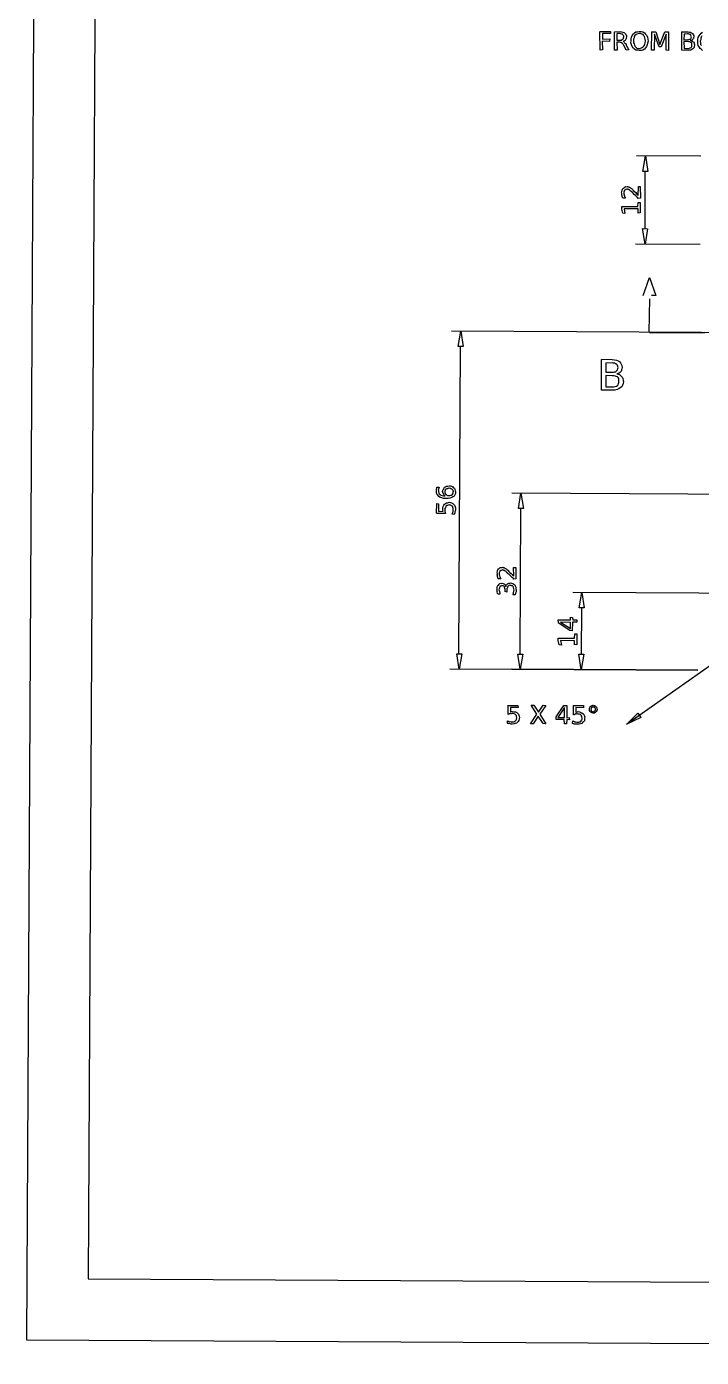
# Model space of a CAD drawing. Header units: millimetres. Extents: x -1 to 541, y -1 to 401.
# Drawn here: x -1.1 to 109.1, y -1.4 to 216.1 of the extents above; entities that cross this region are included whole.
import ezdxf

# ---------------------------------------------------------------- set-up
doc = ezdxf.new("R2010")
doc.units = ezdxf.units.MM

msp = doc.modelspace()

# ---------------------------------------------------------------- linework, layer by layer
for points in [[(-1.07, 1.46), (538.9, -1.43), (541.05, 398.58), (1.04, 401.44)], [(8.97, 11.38), (528.95, 8.65), (531, 388.58), (11, 391.37)], [(99.56, 192.39), (100, 194.93), (100.36, 192.4)], [(100.31, 182.98), (99.91, 180.49), (99.49, 183.04)], [(69.39, 163.78), (69.8, 166.29), (70.21, 163.78)], [(79.24, 137.31), (79.65, 139.83), (80.08, 137.31)], [(89.17, 121.07), (89.56, 123.55), (89.98, 121.07)], [(69.98, 113.57), (69.56, 111.05), (69.15, 113.54)], [(79.97, 113.51), (79.52, 111.04), (79.11, 113.48)], [(89.93, 113.49), (89.5, 110.97), (89.1, 113.47)], [(99.22, 103.13), (96.91, 102.05), (98.7, 103.84)]]:
    msp.add_lwpolyline(points, close=True)
for points in [[(92.56, 215.26), (94.25, 215.26), (94.25, 214.92), (92.97, 214.93), (92.96, 214.02), (94.14, 214.04), (94.11, 213.64), (92.93, 213.66), (92.97, 212.25), (92.55, 212.23), (92.54, 215.27)], [(96.36, 213.65), (96.41, 213.62), (96.46, 213.57), (96.52, 213.5), (96.55, 213.41), (96.62, 213.37), (96.72, 213.29), (96.8, 213.13), (96.84, 213.03), (97.27, 212.24), (96.81, 212.19), (96.43, 213.02), (96.35, 213.12), (96.28, 213.25), (96.19, 213.31), (96.16, 213.4), (96.08, 213.44), (95.95, 213.44), (95.88, 213.46), (95.78, 213.52), (95.28, 213.5), (95.34, 212.22), (94.91, 212.22), (94.91, 215.21), (95.84, 215.26), (96.04, 215.18), (96.28, 215.15), (96.46, 215.1), (96.56, 215.02), (96.72, 214.86), (96.75, 214.71), (96.86, 214.58), (96.88, 214.39), (96.82, 214.19), (96.8, 214.1), (96.76, 213.98), (96.7, 213.89), (96.67, 213.8), (96.55, 213.73), (96.46, 213.67), (96.34, 213.62)], [(95.3, 214.9), (95.3, 213.83), (95.79, 213.83), (95.94, 213.82), (96.1, 213.85), (96.16, 213.94), (96.26, 213.98), (96.34, 214.05), (96.39, 214.09), (96.38, 214.23), (96.43, 214.36), (96.43, 214.48), (96.41, 214.59), (96.35, 214.67), (96.26, 214.73), (96.22, 214.83), (96.12, 214.84), (95.95, 214.9), (95.84, 214.93), (95.28, 214.92)], [(98.96, 215.25), (99.28, 215.27), (99.53, 215.19), (99.8, 215.05), (99.97, 214.84), (100.18, 214.59), (100.3, 214.34), (100.37, 214.02), (100.4, 213.67), (100.32, 213.37), (100.27, 213.09), (100.14, 212.81), (99.97, 212.57), (99.79, 212.38), (99.54, 212.22), (99.3, 212.16), (98.94, 212.17), (98.65, 212.18), (98.41, 212.23), (98.17, 212.38), (97.96, 212.61), (97.82, 212.82), (97.68, 213.05), (97.59, 213.39), (97.62, 213.73), (97.65, 214.07), (97.69, 214.32), (97.8, 214.61), (97.95, 214.81), (98.16, 215.03), (98.42, 215.19), (98.66, 215.22), (99.01, 215.25)], [(99.01, 214.93), (98.8, 214.89), (98.58, 214.83), (98.43, 214.75), (98.26, 214.59), (98.14, 214.44), (98.11, 214.24), (98.01, 213.99), (98.02, 213.72), (98.01, 213.42), (98.11, 213.23), (98.18, 213), (98.3, 212.82), (98.4, 212.69), (98.58, 212.54), (98.73, 212.49), (98.97, 212.49), (99.17, 212.51), (99.34, 212.56), (99.52, 212.67), (99.66, 212.81), (99.82, 213), (99.89, 213.2), (99.9, 213.43), (99.97, 213.72), (99.94, 214), (99.85, 214.24), (99.8, 214.46), (99.66, 214.62), (99.58, 214.75), (99.39, 214.83), (99.18, 214.94), (99.01, 214.91)], [(100.98, 215.22), (101.64, 215.2), (102.34, 213.13), (103.13, 215.19), (103.75, 215.18), (103.73, 212.17), (103.34, 212.19), (103.35, 214.82), (102.55, 212.74), (102.19, 212.76), (101.43, 214.82), (101.42, 212.22), (100.96, 212.19), (101, 215.19)], [(105.88, 215.2), (106.93, 215.2), (107.14, 215.15), (107.34, 215.13), (107.49, 215.03), (107.63, 214.94), (107.72, 214.89), (107.8, 214.71), (107.86, 214.56), (107.86, 214.4), (107.83, 214.28), (107.86, 214.2), (107.83, 214.11), (107.71, 213.99), (107.67, 213.93), (107.61, 213.85), (107.45, 213.79), (107.33, 213.82), (107.5, 213.73), (107.62, 213.7), (107.74, 213.58), (107.85, 213.51), (107.93, 213.44), (107.91, 213.27), (107.98, 213.12), (107.96, 213.03), (107.95, 212.81), (107.92, 212.63), (107.82, 212.52), (107.71, 212.41), (107.57, 212.31), (107.37, 212.21), (107.17, 212.19), (106.95, 212.17), (105.89, 212.19), (105.89, 215.2)], [(106.29, 214.87), (106.25, 213.9), (106.87, 213.93), (107.03, 213.92), (107.1, 213.97), (107.22, 213.99), (107.35, 214.01), (107.37, 214.08), (107.43, 214.15), (107.44, 214.26), (107.49, 214.41), (107.46, 214.52), (107.4, 214.58), (107.4, 214.68), (107.35, 214.74), (107.23, 214.75), (107.1, 214.81), (107, 214.86), (106.85, 214.86), (106.29, 214.82)], [(106.25, 213.6), (106.27, 212.5), (106.93, 212.47), (107.06, 212.5), (107.17, 212.52), (107.29, 212.58), (107.41, 212.66), (107.5, 212.71), (107.52, 212.79), (107.55, 212.93), (107.52, 213.06), (107.53, 213.18), (107.54, 213.32), (107.48, 213.42), (107.38, 213.45), (107.33, 213.51), (107.2, 213.59), (107.05, 213.58), (106.9, 213.6), (106.25, 213.61)], [(109.3, 212.17), (109.07, 212.36), (108.92, 212.5), (108.75, 212.77), (108.59, 212.99), (108.5, 213.29), (108.53, 213.63), (108.53, 213.96), (108.6, 214.29), (108.76, 214.54), (108.92, 214.77), (109.09, 214.97), (109.31, 215.13)], [(109.2, 214.56), (109.06, 214.35), (109.02, 214.14), (108.99, 213.9), (108.91, 213.67), (108.94, 213.38), (108.98, 213.14), (109.12, 212.97)], [(109, 194.89), (98.49, 194.92)], [(99.93, 183.01), (99.95, 192.39)], [(98.79, 188.48), (98.83, 189.93), (99.13, 189.9), (99.15, 188.02), (98.76, 187.98), (98.66, 188.1), (98.5, 188.27), (98.32, 188.43), (98.14, 188.6), (97.97, 188.82), (97.84, 188.94), (97.7, 189.07), (97.67, 189.1), (97.5, 189.22), (97.41, 189.31), (97.38, 189.35), (97.29, 189.43), (97.2, 189.44), (97.11, 189.49), (97.02, 189.48), (96.98, 189.45), (96.84, 189.49), (96.73, 189.45), (96.69, 189.39), (96.58, 189.33), (96.51, 189.25), (96.49, 189.12), (96.46, 189.04), (96.44, 188.88), (96.43, 188.79), (96.42, 188.68), (96.48, 188.6), (96.52, 188.49), (96.53, 188.34), (96.56, 188.23), (96.64, 188.16), (96.66, 188), (96.26, 188.04), (96.21, 188.17), (96.17, 188.23), (96.19, 188.41), (96.12, 188.49), (96.09, 188.59), (96.11, 188.69), (96.09, 188.76), (96.07, 188.89), (96.12, 189.12), (96.17, 189.3), (96.21, 189.47), (96.3, 189.59), (96.42, 189.71), (96.63, 189.8), (96.73, 189.91), (96.96, 189.88), (97.04, 189.92), (97.15, 189.87), (97.22, 189.88), (97.31, 189.82), (97.35, 189.79), (97.47, 189.74), (97.56, 189.65), (97.67, 189.58), (97.73, 189.53), (97.83, 189.48), (97.89, 189.36), (97.99, 189.26), (98.2, 189.12), (98.39, 188.93), (98.59, 188.69), (98.79, 188.5)], [(98.8, 185.59), (98.76, 186.27), (96.47, 186.25), (96.61, 185.53), (96.28, 185.54), (96.11, 186.24), (96.12, 186.68), (98.75, 186.67), (98.79, 187.32), (99.1, 187.31), (99.1, 185.6), (98.79, 185.59)], [(108.88, 180.47), (98.37, 180.52)], [(99.59, 172.11), (100.65, 175.07), (101.67, 172.12), (100.94, 172.13)], [(100.58, 166.14), (100.68, 171.54)], [(129.52, 165.95), (68.29, 166.29)], [(100.64, 166.08), (109.65, 166.08)], [(69.51, 113.56), (69.79, 163.79)], [(92.82, 161.68), (94.56, 161.64), (94.93, 161.58), (95.23, 161.56), (95.53, 161.44), (95.75, 161.32), (95.91, 161.1), (96.02, 160.88), (96.09, 160.68), (96.18, 160.37), (96.11, 160.15), (96.08, 159.99), (96.04, 159.82), (95.91, 159.65), (95.84, 159.53), (95.69, 159.44), (95.49, 159.36), (95.29, 159.29), (95.56, 159.24), (95.75, 159.19), (95.9, 159.02), (96.07, 158.86), (96.2, 158.7), (96.27, 158.53), (96.35, 158.24), (96.38, 158.06), (96.35, 157.71), (96.22, 157.44), (96.12, 157.16), (95.85, 157), (95.64, 156.84), (95.36, 156.73), (94.98, 156.66), (94.61, 156.66), (92.77, 156.62), (92.82, 161.64)], [(93.51, 161.1), (93.49, 159.56), (94.5, 159.56), (94.74, 159.57), (94.94, 159.63), (95.11, 159.66), (95.21, 159.76), (95.32, 159.88), (95.39, 159.96), (95.45, 160.16), (95.5, 160.35), (95.44, 160.53), (95.41, 160.68), (95.33, 160.77), (95.21, 160.92), (95.09, 160.96), (94.95, 161.06), (94.7, 161.07), (94.51, 161.09), (93.48, 161.06)], [(93.5, 159.06), (93.51, 157.16), (94.58, 157.19), (94.81, 157.19), (95.01, 157.23), (95.23, 157.29), (95.4, 157.41), (95.49, 157.53), (95.58, 157.71), (95.61, 157.89), (95.63, 158.1), (95.61, 158.3), (95.6, 158.52), (95.5, 158.7), (95.39, 158.82), (95.21, 158.88), (95.07, 158.94), (94.82, 159), (94.56, 159), (93.5, 159.06)], [(65.97, 140.8), (66.3, 140.79), (66.28, 140.74), (66.24, 140.64), (66.25, 140.59), (66.18, 140.52), (66.16, 140.4), (66.14, 140.36), (66.18, 140.25), (66.16, 140.2), (66.18, 139.99), (66.25, 139.85), (66.3, 139.72), (66.43, 139.59), (66.57, 139.48), (66.77, 139.42), (66.98, 139.38), (67.26, 139.36), (67.15, 139.38), (67.1, 139.49), (67.04, 139.55), (66.99, 139.67), (66.96, 139.76), (66.89, 139.86), (66.92, 139.92), (66.86, 140.06), (66.89, 140.27), (66.98, 140.41), (67.03, 140.57), (67.16, 140.77), (67.3, 140.85), (67.48, 140.96), (67.73, 140.97), (67.95, 141.02), (68.14, 141), (68.37, 140.93), (68.5, 140.85), (68.64, 140.69), (68.79, 140.61), (68.86, 140.38), (68.89, 140.21), (68.96, 140.02), (68.94, 139.73), (68.85, 139.51), (68.73, 139.33), (68.51, 139.2), (68.34, 139.11), (68.04, 138.98), (67.74, 138.94), (67.35, 138.93), (67.02, 138.93), (66.74, 139.05), (66.46, 139.12), (66.25, 139.24), (66.09, 139.46), (65.92, 139.66), (65.83, 139.92), (65.85, 140.22), (65.82, 140.29), (65.85, 140.33), (65.83, 140.42), (65.87, 140.49), (65.9, 140.58), (65.87, 140.65), (65.94, 140.76), (65.94, 140.81)], [(67.22, 140.04), (67.24, 139.87), (67.24, 139.78), (67.31, 139.65), (67.41, 139.57), (67.53, 139.47), (67.65, 139.44), (67.79, 139.41), (67.9, 139.44), (68.04, 139.43), (68.22, 139.47), (68.3, 139.5), (68.42, 139.55), (68.53, 139.67), (68.59, 139.78), (68.6, 139.87), (68.6, 140.02), (68.62, 140.16), (68.57, 140.25), (68.48, 140.37), (68.46, 140.43), (68.33, 140.48), (68.21, 140.53), (68.05, 140.62), (67.91, 140.57), (67.77, 140.61), (67.63, 140.54), (67.54, 140.49), (67.42, 140.47), (67.29, 140.35), (67.29, 140.26), (67.2, 140.14), (67.2, 140.01)], [(164.44, 139.34), (78.18, 139.83)], [(65.86, 136.51), (65.89, 138.09), (66.2, 138.07), (66.2, 136.82), (66.96, 136.85), (66.92, 136.89), (66.9, 136.97), (66.89, 136.96), (66.9, 137), (66.89, 137.06), (66.87, 137.09), (66.88, 137.18), (66.87, 137.17), (66.91, 137.42), (66.93, 137.64), (67.06, 137.85), (67.17, 138.02), (67.31, 138.11), (67.47, 138.22), (67.72, 138.24), (67.93, 138.32), (68.14, 138.26), (68.31, 138.23), (68.52, 138.1), (68.66, 137.98), (68.78, 137.83), (68.88, 137.59), (68.93, 137.41), (68.95, 137.11), (68.94, 137.04), (68.9, 136.94), (68.89, 136.84), (68.86, 136.74), (68.85, 136.66), (68.83, 136.56), (68.8, 136.47), (68.76, 136.33), (68.38, 136.38), (68.42, 136.43), (68.49, 136.5), (68.51, 136.65), (68.52, 136.7), (68.55, 136.79), (68.55, 136.91), (68.56, 136.98), (68.6, 137.12), (68.59, 137.31), (68.54, 137.44), (68.5, 137.6), (68.41, 137.67), (68.3, 137.75), (68.21, 137.82), (68.04, 137.86), (67.91, 137.89), (67.77, 137.87), (67.65, 137.8), (67.5, 137.79), (67.37, 137.68), (67.36, 137.58), (67.3, 137.46), (67.2, 137.3), (67.24, 137.14), (67.2, 137.02), (67.23, 136.98), (67.22, 136.91), (67.24, 136.8), (67.28, 136.72), (67.27, 136.67), (67.35, 136.56), (67.34, 136.48), (65.88, 136.47)], [(79.52, 113.55), (79.63, 137.3)], [(78.47, 126.24), (78.45, 127.66), (78.83, 127.66), (78.78, 125.78), (78.46, 125.77), (78.35, 125.92), (78.2, 126.04), (78.01, 126.22), (77.82, 126.39), (77.64, 126.59), (77.47, 126.7), (77.41, 126.85), (77.28, 126.88), (77.23, 127.03), (77.08, 127.05), (77, 127.14), (76.93, 127.18), (76.85, 127.18), (76.79, 127.23), (76.71, 127.29), (76.63, 127.26), (76.56, 127.24), (76.39, 127.19), (76.31, 127.14), (76.22, 127.09), (76.17, 127), (76.14, 126.9), (76.08, 126.76), (76.07, 126.65), (76.07, 126.58), (76.11, 126.45), (76.15, 126.35), (76.13, 126.28), (76.21, 126.17), (76.26, 126), (76.29, 125.93), (76.36, 125.8), (75.94, 125.78), (75.89, 125.93), (75.89, 126.02), (75.83, 126.19), (75.79, 126.28), (75.76, 126.39), (75.79, 126.47), (75.76, 126.53), (75.79, 126.65), (75.76, 126.9), (75.79, 127.09), (75.86, 127.28), (75.96, 127.43), (76.1, 127.5), (76.25, 127.63), (76.4, 127.63), (76.6, 127.64), (76.7, 127.69), (76.79, 127.62), (76.88, 127.64), (76.96, 127.6), (77.03, 127.54), (77.13, 127.47), (77.25, 127.44), (77.36, 127.34), (77.4, 127.3), (77.44, 127.25), (77.53, 127.14), (77.66, 127.03), (77.84, 126.84), (78.04, 126.67), (78.26, 126.48), (78.46, 126.29)], [(77.18, 124.53), (77.2, 124.66), (77.31, 124.8), (77.37, 124.89), (77.46, 124.97), (77.54, 125.05), (77.67, 125.07), (77.81, 125.12), (77.91, 125.16), (78.11, 125.11), (78.34, 125.06), (78.49, 124.96), (78.62, 124.84), (78.71, 124.66), (78.79, 124.45), (78.83, 124.21), (78.85, 123.93), (78.86, 123.86), (78.85, 123.77), (78.86, 123.67), (78.83, 123.59), (78.76, 123.44), (78.76, 123.35), (78.7, 123.28), (78.69, 123.19), (78.34, 123.17), (78.37, 123.27), (78.38, 123.37), (78.45, 123.43), (78.45, 123.56), (78.45, 123.62), (78.5, 123.72), (78.49, 123.83), (78.54, 123.94), (78.49, 124.16), (78.44, 124.3), (78.44, 124.43), (78.35, 124.53), (78.25, 124.65), (78.17, 124.67), (78.06, 124.69), (77.91, 124.73), (77.82, 124.75), (77.69, 124.7), (77.59, 124.64), (77.52, 124.53), (77.45, 124.44), (77.42, 124.33), (77.35, 124.2), (77.36, 124.06), (77.34, 123.65), (77.05, 123.72), (77.05, 124.09), (76.99, 124.18), (76.99, 124.3), (76.97, 124.41), (76.93, 124.49), (76.86, 124.62), (76.76, 124.66), (76.64, 124.65), (76.54, 124.68), (76.47, 124.64), (76.35, 124.62), (76.25, 124.61), (76.21, 124.52), (76.12, 124.41), (76.15, 124.33), (76.06, 124.17), (76.05, 124.01), (76.09, 123.92), (76.08, 123.85), (76.12, 123.77), (76.15, 123.66), (76.17, 123.58), (76.17, 123.47), (76.2, 123.41), (76.2, 123.28), (75.89, 123.28), (75.83, 123.39), (75.78, 123.49), (75.82, 123.62), (75.78, 123.67), (75.74, 123.77), (75.76, 123.93), (75.72, 123.99), (75.77, 124.11), (75.78, 124.28), (75.77, 124.51), (75.86, 124.69), (75.98, 124.78), (76.08, 124.96), (76.2, 125.02), (76.35, 125.07), (76.5, 125.05), (76.63, 125.09), (76.75, 125.03), (76.87, 124.99), (76.94, 124.93), (77.04, 124.84), (77.08, 124.73), (77.12, 124.68), (77.17, 124.51)], [(129.26, 123.36), (88.12, 123.58)], [(89.53, 113.48), (89.61, 121.06)], [(85.78, 118.6), (85.74, 119.11), (87.72, 119.13), (87.71, 119.52), (88.04, 119.51), (88.09, 119.13), (88.75, 119.09), (88.77, 118.73), (88.06, 118.73), (88.02, 117.33), (87.65, 117.37), (85.74, 118.59)], [(86.11, 118.72), (87.74, 117.69), (87.71, 118.69), (86.09, 118.71)], [(88.39, 115.01), (88.4, 115.68), (86.11, 115.74), (86.29, 114.98), (85.89, 115), (85.72, 115.73), (85.73, 116.11), (88.38, 116.12), (88.42, 116.81), (88.75, 116.81), (88.75, 115.01), (88.4, 115.05)], [(108.52, 110.85), (68.01, 111.04)], [(108.54, 110.86), (78.06, 111.04)], [(108.49, 110.86), (88.05, 110.98)], [(96.9, 102.04), (110.98, 111.98)], [(77.58, 105.12), (79.16, 105.11), (79.2, 104.79), (77.96, 104.8), (77.94, 104.05), (77.99, 104.08), (78, 104.08), (78.1, 104.11), (78.13, 104.12), (78.15, 104.13), (78.23, 104.12), (78.25, 104.13), (78.28, 104.14), (78.53, 104.09), (78.75, 104.05), (78.96, 103.94), (79.08, 103.85), (79.22, 103.67), (79.32, 103.55), (79.35, 103.35), (79.39, 103.12), (79.34, 102.9), (79.27, 102.66), (79.21, 102.48), (79.06, 102.38), (78.91, 102.23), (78.72, 102.17), (78.51, 102.1), (78.22, 102.06), (78.13, 102.06), (78.04, 102.07), (77.95, 102.09), (77.82, 102.15), (77.71, 102.12), (77.64, 102.18), (77.51, 102.17), (77.46, 102.21), (77.46, 102.62), (77.5, 102.57), (77.6, 102.55), (77.7, 102.47), (77.83, 102.46), (77.93, 102.48), (78.04, 102.43), (78.11, 102.4), (78.19, 102.45), (78.39, 102.41), (78.51, 102.46), (78.64, 102.53), (78.73, 102.58), (78.86, 102.69), (78.9, 102.84), (78.94, 102.95), (78.98, 103.11), (78.94, 103.28), (78.89, 103.36), (78.84, 103.52), (78.76, 103.61), (78.66, 103.67), (78.53, 103.72), (78.42, 103.77), (78.19, 103.81), (78.11, 103.76), (78.04, 103.79), (78, 103.76), (77.92, 103.78), (77.82, 103.73), (77.74, 103.74), (77.65, 103.68), (77.55, 103.61), (77.57, 105.17)], [(81.31, 105.16), (81.74, 105.14), (82.49, 104.03), (83.26, 105.14), (83.7, 105.09), (82.73, 103.68), (83.7, 102.13), (83.27, 102.14), (82.48, 103.37), (81.61, 102.1), (81.19, 102.1), (82.23, 103.7), (81.32, 105.15)], [(86.65, 105.12), (87.15, 105.11), (87.13, 103.11), (87.53, 103.13), (87.57, 102.77), (87.16, 102.83), (87.09, 102.1), (86.74, 102.12), (86.72, 102.82), (85.37, 102.8), (85.37, 103.23), (86.65, 105.12)], [(86.73, 104.77), (85.69, 103.13), (86.76, 103.13), (86.77, 104.75)], [(88.23, 105.09), (89.84, 105.11), (89.83, 104.73), (88.61, 104.76), (88.61, 104), (88.68, 104.03), (88.68, 104), (88.71, 104.04), (88.79, 104.05), (88.81, 104.03), (88.85, 104.08), (88.93, 104.09), (88.97, 104.1), (89.19, 104.06), (89.42, 103.97), (89.57, 103.92), (89.79, 103.76), (89.9, 103.64), (89.98, 103.44), (90.05, 103.26), (90.03, 103.05), (90.01, 102.84), (90, 102.6), (89.88, 102.43), (89.71, 102.31), (89.61, 102.17), (89.35, 102.09), (89.14, 102.07), (88.89, 102.03), (88.77, 102.05), (88.71, 102.03), (88.63, 102.06), (88.54, 102.05), (88.42, 102.07), (88.33, 102.07), (88.2, 102.11), (88.08, 102.15), (88.12, 102.6), (88.21, 102.54), (88.31, 102.51), (88.37, 102.47), (88.45, 102.41), (88.56, 102.37), (88.67, 102.41), (88.77, 102.4), (88.86, 102.36), (89.08, 102.37), (89.2, 102.44), (89.3, 102.44), (89.47, 102.56), (89.5, 102.68), (89.6, 102.76), (89.65, 102.86), (89.66, 103.02), (89.61, 103.23), (89.59, 103.32), (89.5, 103.47), (89.42, 103.56), (89.37, 103.63), (89.22, 103.7), (89.06, 103.69), (88.89, 103.76), (88.8, 103.71), (88.71, 103.73), (88.63, 103.73), (88.54, 103.72), (88.45, 103.64), (88.44, 103.68), (88.35, 103.6), (88.22, 103.58), (88.22, 105.11)], [(91.48, 105.15), (91.54, 105.12), (91.59, 105.15), (91.61, 105.11), (91.71, 105.06), (91.74, 105.03), (91.83, 105), (91.83, 104.98), (91.88, 104.93), (91.95, 104.86), (92, 104.84), (92, 104.8), (92.05, 104.71), (92.03, 104.66), (92.05, 104.59), (92.1, 104.53), (92.11, 104.5), (92.1, 104.39), (92, 104.24), (91.96, 104.15), (91.89, 104.05), (91.81, 103.94), (91.67, 103.87), (91.55, 103.85), (91.46, 103.83), (91.31, 103.88), (91.2, 103.91), (91.1, 103.97), (90.98, 104.05), (90.92, 104.12), (90.82, 104.27), (90.82, 104.38), (90.82, 104.49), (90.84, 104.65), (90.88, 104.77), (90.92, 104.87), (90.97, 104.95), (91.09, 105.04), (91.2, 105.06), (91.31, 105.14), (91.43, 105.13)], [(91.47, 104.84), (91.34, 104.86), (91.28, 104.83), (91.25, 104.79), (91.15, 104.76), (91.13, 104.68), (91.11, 104.62), (91.07, 104.55), (91.09, 104.5), (91.07, 104.4), (91.11, 104.36), (91.11, 104.27), (91.15, 104.2), (91.25, 104.15), (91.28, 104.13), (91.37, 104.09), (91.47, 104.08), (91.5, 104.1), (91.63, 104.1), (91.62, 104.2), (91.73, 104.25), (91.78, 104.26), (91.82, 104.36), (91.79, 104.43), (91.79, 104.5), (91.82, 104.55), (91.77, 104.65), (91.76, 104.68), (91.68, 104.75), (91.67, 104.77), (91.59, 104.84), (91.52, 104.84), (91.47, 104.88)]]:
    msp.add_lwpolyline(points)

doc.saveas('drawing.dxf')
